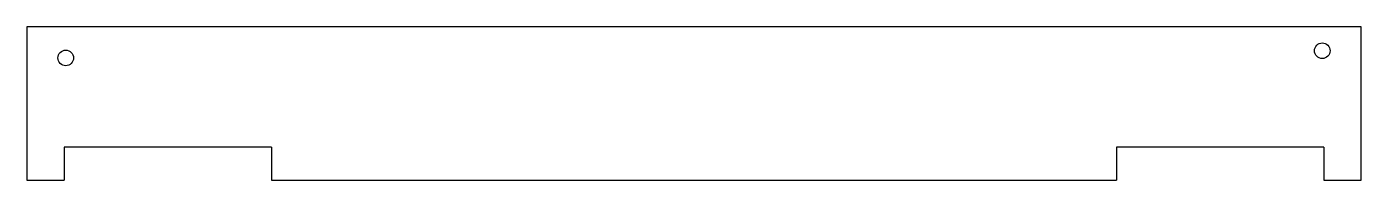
# Model space of a CAD drawing. Header units: millimetres. Extents: x 359 to 803, y 470 to 521.
import ezdxf

# ---------------------------------------------------------------- set-up
doc = ezdxf.new("R2010")
doc.units = ezdxf.units.MM

msp = doc.modelspace()

# ---------------------------------------------------------------- linework, layer by layer
at = {"color": 7, "linetype": 'Continuous', "lineweight": 25}
for p, q in [((358.97, 521.17), (358.97, 469.99)), ((803.27, 521.17), (358.97, 521.17)), ((803.27, 469.99), (803.27, 521.17)), ((440.47, 480.99), (371.47, 480.99)), ((371.47, 480.99), (371.47, 469.99)), ((440.47, 480.99), (440.47, 469.99)), ((790.77, 480.99), (721.77, 480.99)), ((721.77, 480.99), (721.77, 469.99)), ((790.77, 480.99), (790.77, 469.99)), ((358.97, 469.99), (371.47, 469.99)), ((440.47, 469.99), (721.77, 469.99)), ((790.77, 469.99), (803.27, 469.99))]:
    msp.add_line(p, q, dxfattribs=at)
for centre in [(790.27, 513.15), (371.97, 510.76)]:
    msp.add_circle(centre, 2.6, dxfattribs=at)

doc.saveas('drawing.dxf')
